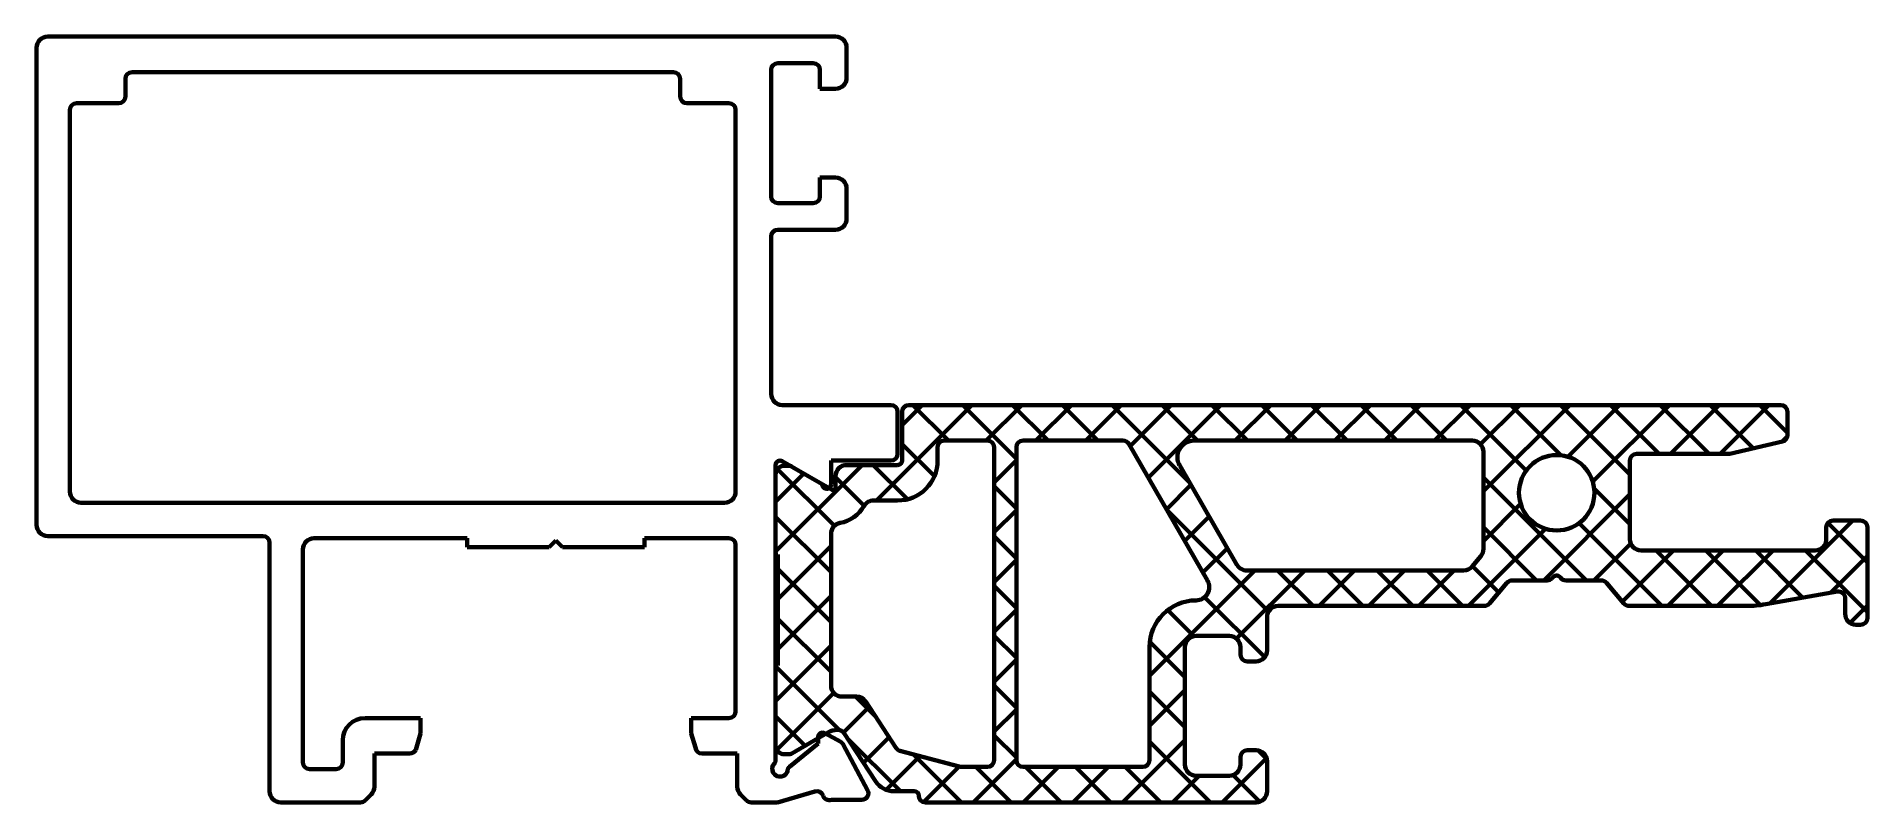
# Model space of a CAD drawing. Header units: millimetres. Extents: x 243.2 to 325.7, y -11 to 23.5.
import ezdxf

# ---------------------------------------------------------------- set-up
doc = ezdxf.new("R2010")
doc.units = ezdxf.units.MM

msp = doc.modelspace()

# ---------------------------------------------------------------- hatches: boundary and pattern name
at = {"lineweight": 100}
h = msp.add_hatch(dxfattribs=at)
h.set_pattern_fill('ANSI37', color=8, scale=0.5, style=0)
edge = h.paths.add_edge_path(flags=16)
edge.add_arc((307.49, -0.009), 0.5, 270, 320, ccw=False)
edge.add_line((307.49, -0.509), (297.711, -0.509))
edge.add_arc((297.711, -0.009), 0.5, 210, 270, ccw=False)
edge.add_line((297.277, -0.259), (294.694, 4.216))
edge.add_arc((295.343, 4.591), 0.75, 90, 210, ccw=False)
edge.add_line((295.343, 5.341), (307.884, 5.341))
edge.add_arc((307.884, 4.841), 0.5, 0, 90, ccw=False)
edge.add_line((308.384, 4.841), (308.384, 0.461))
edge.add_arc((307.884, 0.461), 0.5, -40, 0, ccw=False)
edge.add_line((308.267, 0.14), (307.873, -0.33))
edge = h.paths.add_edge_path(flags=16)
edge.add_arc((281.984, 4.441), 1.8, 270, 360)
edge.add_line((283.784, 4.441), (283.784, 5.041))
edge.add_arc((284.084, 5.041), 0.3, 90, 180, ccw=False)
edge.add_line((284.084, 5.341), (286.034, 5.341))
edge.add_arc((286.034, 5.041), 0.3, 0, 90, ccw=False)
edge.add_line((286.334, 5.041), (286.334, -9.059))
edge.add_arc((286.034, -9.059), 0.3, -90, 0, ccw=False)
edge.add_line((286.034, -9.359), (284.834, -9.359))
edge.add_arc((284.834, -9.059), 0.3, 255, 270, ccw=False)
edge.add_line((284.757, -9.348), (282.091, -8.634))
edge.add_arc((282.169, -8.344), 0.3, 213.24, 255, ccw=False)
edge.add_line((281.918, -8.509), (280.548, -6.419))
edge.add_arc((280.13, -6.693), 0.5, 33.24, 90)
edge.add_line((280.13, -6.193), (279.484, -6.193))
edge.add_arc((279.484, -5.693), 0.5, 180, 270, ccw=False)
edge.add_line((278.984, -5.693), (278.984, 1.14))
edge.add_arc((279.484, 1.14), 0.5, 100.98058, 180, ccw=False)
edge.add_arc((279.084, 3.202), 1.6, 280.98058, 329.67431)
edge.add_arc((280.897, 2.141), 0.5, 90, 149.67431, ccw=False)
edge.add_line((280.897, 2.641), (281.984, 2.641))
edge = h.paths.add_edge_path(flags=16)
edge.add_arc((295.43, -1.259), 0.6, -89.90854, 30, ccw=False)
edge.add_arc((295.434, -3.959), 2.1, 90.09146, 180)
edge.add_line((293.334, -3.959), (293.334, -9.059))
edge.add_arc((293.034, -9.059), 0.3, -90, 0, ccw=False)
edge.add_line((293.034, -9.359), (287.634, -9.359))
edge.add_arc((287.634, -9.059), 0.3, 180, 270, ccw=False)
edge.add_line((287.334, -9.059), (287.334, 5.041))
edge.add_arc((287.634, 5.041), 0.3, 90, 180, ccw=False)
edge.add_line((287.634, 5.341), (292.139, 5.341))
edge.add_arc((292.139, 5.041), 0.3, 30, 90, ccw=False)
edge.add_line((292.399, 5.191), (295.95, -0.959))
edge = h.paths.add_edge_path(flags=16)
edge.add_arc((311.684, 2.991), 1.7, 0, 360)
edge = h.paths.add_edge_path()
edge.add_line((281.823, -10.459), (282.734, -10.459))
edge.add_arc((282.734, -10.659), 0.2, 0, 90, ccw=False)
edge.add_arc((283.234, -10.659), 0.3, 180, 270)
edge.add_line((283.234, -10.959), (298.134, -10.959))
edge.add_arc((298.134, -10.459), 0.5, 270, 360)
edge.add_line((298.634, -10.459), (298.634, -9.109))
edge.add_arc((298.134, -9.109), 0.5, 360, 450)
edge.add_line((298.134, -8.609), (297.734, -8.609))
edge.add_arc((297.734, -8.909), 0.3, 90, 180)
edge.add_line((297.434, -8.909), (297.434, -9.259))
edge.add_arc((296.934, -9.259), 0.5, -90, 0, ccw=False)
edge.add_line((296.934, -9.759), (295.434, -9.759))
edge.add_arc((295.434, -9.259), 0.5, 180, 270, ccw=False)
edge.add_line((294.934, -9.259), (294.934, -3.959))
edge.add_arc((295.434, -3.959), 0.5, 90, 180, ccw=False)
edge.add_line((295.434, -3.459), (296.934, -3.459))
edge.add_arc((296.934, -3.959), 0.5, 0, 90, ccw=False)
edge.add_line((297.434, -3.959), (297.434, -4.309))
edge.add_arc((297.734, -4.309), 0.3, 180, 270)
edge.add_line((297.734, -4.609), (298.134, -4.609))
edge.add_arc((298.134, -4.109), 0.5, 270, 359.51293)
edge.add_line((298.634, -4.113), (298.634, -2.609))
edge.add_arc((299.134, -2.609), 0.5, 90, 180, ccw=False)
edge.add_line((299.134, -2.109), (308.429, -2.109))
edge.add_arc((308.429, -1.809), 0.3, 270, 320)
edge.add_line((308.659, -2.001), (309.444, -1.066))
edge.add_arc((309.674, -1.259), 0.3, 90, 140, ccw=False)
edge.add_line((309.674, -0.959), (311.26, -0.959))
edge.add_arc((311.26, -0.659), 0.3, 270, 315)
edge.add_line((311.472, -0.871), (311.543, -0.8))
edge.add_arc((311.684, -0.941), 0.2, 33.69007, 135, ccw=False)
edge.add_arc((312.097, -0.659), 0.3, 214.90599, 272.25926)
edge.add_line((312.109, -0.959), (313.694, -0.959))
edge.add_arc((313.694, -1.259), 0.3, 40, 90, ccw=False)
edge.add_line((313.924, -1.066), (314.709, -2.001))
edge.add_arc((314.939, -1.809), 0.3, 220, 270)
edge.add_line((314.939, -2.109), (320.234, -2.109))
edge.add_arc((320.234, 2.891), 5, 270, 280)
edge.add_line((321.102, -2.033), (324.332, -1.463))
edge.add_arc((324.384, -1.759), 0.3, 0, 100, ccw=False)
edge.add_line((324.684, -1.759), (324.684, -2.459))
edge.add_arc((325.175, -2.468), 0.491, 178.93669, 268.93669)
edge.add_line((325.166, -2.959), (325.384, -2.959))
edge.add_arc((325.384, -2.659), 0.3, 270, 360)
edge.add_line((325.684, -2.659), (325.684, 1.441))
edge.add_arc((325.384, 1.441), 0.3, 0, 90)
edge.add_line((325.384, 1.741), (324.134, 1.741))
edge.add_arc((324.134, 1.441), 0.3, 90, 180)
edge.add_line((323.834, 1.441), (323.834, 0.891))
edge.add_arc((323.334, 0.891), 0.5, -90, 0, ccw=False)
edge.add_line((323.334, 0.391), (315.484, 0.391))
edge.add_arc((315.484, 0.891), 0.5, 180, 270, ccw=False)
edge.add_line((314.984, 0.891), (314.984, 4.441))
edge.add_arc((315.284, 4.441), 0.3, 90, 180, ccw=False)
edge.add_line((315.284, 4.741), (319.421, 4.741))
edge.add_arc((319.421, 5.041), 0.3, 270, 283.03354)
edge.add_line((319.489, 4.749), (321.852, 5.296))
edge.add_arc((321.784, 5.588), 0.3, 283.03354, 360)
edge.add_line((322.084, 5.588), (322.084, 6.641))
edge.add_arc((321.784, 6.641), 0.3, 360, 450)
edge.add_line((321.784, 6.941), (282.484, 6.941))
edge.add_arc((282.484, 6.641), 0.3, 90, 180)
edge.add_line((282.184, 6.641), (282.184, 4.441))
edge.add_arc((281.984, 4.441), 0.2, 270, 360, ccw=False)
edge.add_line((281.984, 4.241), (279.684, 4.241))
edge.add_arc((279.684, 3.741), 0.5, 90, 180)
edge.add_line((279.184, 3.741), (279.184, 3.202))
edge.add_arc((279.084, 3.202), 0.1, -120.03971, 0, ccw=False)
edge.add_line((279.034, 3.115), (277.216, 4.166))
edge.add_arc((277.066, 3.907), 0.3, 59.96029, 90)
edge.add_line((277.066, 4.207), (276.884, 4.207))
edge.add_arc((276.884, 3.807), 0.4, 90, 180)
edge.add_line((276.484, 3.807), (276.484, 0.207))
edge.add_line((276.484, 0.207), (276.584, 0.207))
edge.add_line((276.584, 0.207), (276.584, -4.793))
edge.add_line((276.584, -4.793), (276.484, -4.793))
edge.add_line((276.484, -4.793), (276.484, -8.393))
edge.add_arc((276.884, -8.393), 0.4, 180.00003, 270)
edge.add_line((276.884, -8.793), (277.066, -8.793))
edge.add_arc((277.066, -8.493), 0.3, 270, 300.03971)
edge.add_line((277.216, -8.753), (278.863, -7.801))
edge.add_arc((279.264, -8.493), 0.8, 90, 120.03971, ccw=False)
edge.add_line((279.264, -7.693), (279.308, -7.693))
edge.add_arc((279.308, -7.993), 0.3, 33.24, 90, ccw=False)
edge.add_line((279.559, -7.829), (280.986, -10.007))
edge.add_arc((281.823, -9.459), 1, 213.24, 270)

# ---------------------------------------------------------------- linework, layer by layer
for p, q in [((279.184, 23.541), (243.684, 23.541)), ((243.184, 23.041), (243.184, 1.541)), ((276.584, 22.341), (278.184, 22.341)), ((279.684, 21.691), (279.684, 23.041)), ((247.184, 21.641), (247.184, 20.841)), ((271.884, 21.941), (247.484, 21.941)), ((272.184, 20.841), (272.184, 21.641)), ((276.284, 16.341), (276.284, 22.041)), ((278.484, 22.041), (278.484, 21.191)), ((278.484, 21.191), (278.885, 21.191)), ((278.885, 21.191), (279.184, 21.191)), ((244.684, 20.241), (244.684, 3.041)), ((246.884, 20.541), (244.984, 20.541)), ((274.384, 20.541), (272.484, 20.541)), ((274.684, 3.041), (274.684, 20.241)), ((278.885, 17.191), (278.484, 17.191)), ((278.484, 17.191), (278.484, 16.341)), ((279.184, 17.191), (278.885, 17.191)), ((279.684, 15.341), (279.684, 16.691)), ((278.184, 16.041), (276.584, 16.041)), ((276.284, 7.441), (276.284, 14.541)), ((276.584, 14.841), (279.184, 14.841)), ((281.684, 6.941), (276.784, 6.941)), ((281.984, 4.741), (281.984, 6.641)), ((276.484, -9.076), (276.484, 4.241)), ((276.788, 4.412), (278.584, 3.375)), ((278.984, 3.369), (278.984, 4.441)), ((278.984, 4.441), (281.684, 4.441)), ((245.184, 2.541), (274.184, 2.541)), ((243.684, 1.041), (253.384, 1.041)), ((255.684, 0.941), (262.584, 0.941)), ((262.584, 0.941), (262.584, 0.541)), ((266.284, 0.541), (266.584, 0.841)), ((266.584, 0.841), (266.884, 0.541)), ((270.584, 0.541), (270.584, 0.941)), ((270.584, 0.941), (274.384, 0.941)), ((253.684, 0.741), (253.684, -10.459)), ((255.184, -9.159), (255.184, 0.441)), ((262.584, 0.541), (266.284, 0.541)), ((266.884, 0.541), (270.584, 0.541)), ((274.684, 0.641), (274.684, -6.859)), ((260.484, -7.159), (257.984, -7.159)), ((260.484, -7.859), (260.484, -7.159)), ((274.384, -7.159), (272.684, -7.159)), ((272.684, -7.159), (272.684, -7.859)), ((256.984, -8.159), (256.984, -9.159)), ((260.267, -8.593), (260.484, -7.859)), ((272.684, -7.859), (272.872, -8.492)), ((278.403, -8.017), (278.408, -8.306)), ((279.418, -8.237), (278.7, -7.839)), ((258.409, -10.252), (258.409, -8.759)), ((258.409, -8.759), (259.999, -8.759)), ((273.17, -8.759), (274.759, -8.759)), ((274.759, -8.759), (274.759, -10.252)), ((278.408, -8.306), (277.105, -9.359)), ((280.631, -10.403), (279.537, -8.358)), ((256.684, -9.459), (255.484, -9.459)), ((257.997, -10.871), (258.263, -10.605)), ((274.906, -10.605), (275.171, -10.871)), ((276.569, -10.959), (278.258, -10.469)), ((254.184, -10.959), (257.785, -10.959)), ((275.384, -10.959), (276.569, -10.959)), ((279.002, -10.844), (280.367, -10.844))]:
    msp.add_line(p, q, dxfattribs=at)
at = {"color": 8, "lineweight": 100}
for p, q in [((282.184, 4.441), (282.184, 6.641)), ((282.484, 6.941), (321.784, 6.941)), ((322.084, 6.641), (322.084, 5.588)), ((283.784, 5.041), (283.784, 4.441)), ((286.034, 5.341), (284.084, 5.341)), ((286.334, -9.059), (286.334, 5.041)), ((287.334, 5.041), (287.334, -9.059)), ((292.139, 5.341), (287.634, 5.341)), ((295.95, -0.959), (292.399, 5.191)), ((307.884, 5.341), (295.343, 5.341)), ((321.852, 5.296), (319.489, 4.749)), ((276.884, 4.207), (277.066, 4.207)), ((277.216, 4.166), (279.034, 3.115)), ((279.684, 4.241), (281.984, 4.241)), ((294.694, 4.216), (297.277, -0.259)), ((308.384, 0.461), (308.384, 4.841)), ((314.984, 4.441), (314.984, 0.891)), ((319.421, 4.741), (315.284, 4.741)), ((276.484, 0.207), (276.484, 3.807)), ((279.184, 3.202), (279.184, 3.741)), ((281.984, 2.641), (280.897, 2.641)), ((324.134, 1.741), (325.384, 1.741)), ((278.984, 1.14), (278.984, -5.693)), ((323.834, 0.891), (323.834, 1.441)), ((325.684, 1.441), (325.684, -2.659)), ((276.584, 0.207), (276.484, 0.207)), ((276.584, -4.793), (276.584, 0.207)), ((307.873, -0.33), (308.267, 0.14)), ((315.484, 0.391), (323.334, 0.391)), ((297.711, -0.509), (307.49, -0.509)), ((311.543, -0.8), (311.472, -0.871)), ((309.444, -1.066), (308.659, -2.001)), ((311.26, -0.959), (309.674, -0.959)), ((313.694, -0.959), (312.109, -0.959)), ((314.709, -2.001), (313.924, -1.066)), ((324.332, -1.463), (321.102, -2.033)), ((308.429, -2.109), (299.134, -2.109)), ((320.234, -2.109), (314.939, -2.109)), ((324.684, -2.459), (324.684, -1.759)), ((298.634, -2.609), (298.634, -4.113)), ((325.384, -2.959), (325.166, -2.959)), ((293.334, -9.059), (293.334, -3.959)), ((294.934, -3.959), (294.934, -9.259)), ((296.934, -3.459), (295.434, -3.459)), ((297.434, -4.309), (297.434, -3.959)), ((276.484, -8.393), (276.484, -4.793)), ((276.484, -4.793), (276.584, -4.793)), ((298.134, -4.609), (297.734, -4.609)), ((279.484, -6.193), (280.13, -6.193)), ((280.548, -6.419), (281.918, -8.509)), ((278.863, -7.801), (277.216, -8.753)), ((279.308, -7.693), (279.264, -7.693)), ((280.986, -10.007), (279.559, -7.829)), ((277.066, -8.793), (276.884, -8.793)), ((282.091, -8.634), (284.757, -9.348)), ((297.434, -9.259), (297.434, -8.909)), ((297.734, -8.609), (298.134, -8.609)), ((284.834, -9.359), (286.034, -9.359)), ((287.634, -9.359), (293.034, -9.359)), ((295.434, -9.759), (296.934, -9.759)), ((298.634, -9.109), (298.634, -10.459)), ((282.734, -10.459), (281.823, -10.459)), ((298.134, -10.959), (283.234, -10.959))]:
    msp.add_line(p, q, dxfattribs=at)
msp.add_circle((311.684, 2.991), 1.7, dxfattribs=at)
at = {"lineweight": 100}
for centre, radius, start, end in [((243.684, 23.041), 0.5, 90, 180), ((279.184, 23.041), 0.5, 0, 90), ((276.584, 22.041), 0.3, 90, 180), ((278.184, 22.041), 0.3, 360, 90), ((247.484, 21.641), 0.3, 90, 180), ((271.884, 21.641), 0.3, 360, 90), ((279.184, 21.691), 0.5, 270, 360), ((246.884, 20.841), 0.3, 270, 0), ((272.484, 20.841), 0.3, 180, 270), ((244.984, 20.241), 0.3, 90, 180), ((274.384, 20.241), 0.3, 0, 90), ((279.184, 16.691), 0.5, 0, 90), ((276.584, 16.341), 0.3, 180, 270), ((278.184, 16.341), 0.3, 270, 0), ((279.184, 15.341), 0.5, 270, 360), ((276.584, 14.541), 0.3, 90, 180), ((276.784, 7.441), 0.5, 180, 270), ((281.684, 6.641), 0.3, 0, 90), ((276.684, 4.241), 0.2, 58.61987, 180), ((281.684, 4.741), 0.3, 270, 0), ((278.784, 3.369), 0.2, 178.22637, 360), ((245.184, 3.041), 0.5, 180, 270), ((274.184, 3.041), 0.5, 270, 0), ((243.684, 1.541), 0.5, 180, 270), ((253.384, 0.741), 0.3, 0, 90), ((255.684, 0.441), 0.5, 90, 180), ((274.384, 0.641), 0.3, 0, 90), ((257.984, -8.159), 1, 90, 180), ((274.384, -6.859), 0.3, 270, 0), ((278.603, -8.014), 0.2, 61, 181), ((279.273, -8.499), 0.3, 28.14303, 61), ((259.999, -8.459), 0.3, 270, 333.43495), ((273.17, -8.459), 0.3, 186.37937, 270), ((255.484, -9.159), 0.3, 180, 270), ((256.684, -9.159), 0.3, 270, 360), ((276.684, -9.453), 0.35, 136.66058, 353.58822), ((276.284, -9.076), 0.2, 316.66058, 0), ((277.231, -9.515), 0.2, 128.94064, 173.58822), ((254.184, -10.459), 0.5, 180, 270), ((257.909, -10.252), 0.5, 315, 360), ((275.259, -10.252), 0.5, 180, 225), ((278.342, -10.757), 0.3, 20.59676, 106.1884), ((278.908, -10.559), 0.3, 197.84187, 288.29223), ((280.367, -10.544), 0.3, 270, 28.14303), ((257.785, -10.659), 0.3, 270, 315), ((275.384, -10.659), 0.3, 225, 269.99997)]:
    msp.add_arc(centre, radius, start, end, dxfattribs=at)
at = {"color": 8, "lineweight": 100}
for centre, radius, start, end in [((282.484, 6.641), 0.3, 90, 180), ((321.784, 6.641), 0.3, 360, 90), ((284.084, 5.041), 0.3, 90, 180), ((286.034, 5.041), 0.3, 0, 90), ((287.634, 5.041), 0.3, 90, 180), ((292.139, 5.041), 0.3, 30, 90), ((295.343, 4.591), 0.75, 90, 210), ((307.884, 4.841), 0.5, 360, 90), ((321.784, 5.588), 0.3, 283.03354, 360), ((276.884, 3.807), 0.4, 90, 180), ((277.066, 3.907), 0.3, 59.96029, 90), ((279.684, 3.741), 0.5, 90, 180), ((281.984, 4.441), 1.8, 270, 360), ((281.984, 4.441), 0.2, 270, 360), ((315.284, 4.441), 0.3, 90, 180), ((319.421, 5.041), 0.3, 270, 283.03354), ((279.084, 3.202), 0.1, 239.96029, 0), ((280.897, 2.141), 0.5, 90, 149.67431), ((279.084, 3.202), 1.6, 280.98058, 329.67431), ((324.134, 1.441), 0.3, 90, 180), ((325.384, 1.441), 0.3, 0, 90), ((279.484, 1.14), 0.5, 100.98058, 180), ((315.484, 0.891), 0.5, 180, 270), ((323.334, 0.891), 0.5, 270, 0), ((307.884, 0.461), 0.5, 320, 0), ((297.711, -0.009), 0.5, 210, 270), ((307.49, -0.009), 0.5, 270, 320), ((311.684, -0.941), 0.2, 33.69007, 135), ((295.43, -1.259), 0.6, 270.09146, 30), ((309.674, -1.259), 0.3, 90, 140), ((311.26, -0.659), 0.3, 270, 315), ((312.097, -0.659), 0.3, 214.90599, 272.25926), ((313.694, -1.259), 0.3, 40, 90), ((324.384, -1.759), 0.3, 0, 100), ((295.434, -3.959), 2.1, 90.09146, 180), ((299.134, -2.609), 0.5, 90, 180), ((308.429, -1.809), 0.3, 270, 320), ((314.939, -1.809), 0.3, 220, 270), ((320.234, 2.891), 5, 270, 280), ((325.175, -2.468), 0.491, 178.93669, 268.93669), ((325.384, -2.659), 0.3, 270, 0), ((295.434, -3.959), 0.5, 90, 180), ((296.934, -3.959), 0.5, 360, 90), ((298.134, -4.109), 0.5, 270, 359.51293), ((297.734, -4.309), 0.3, 180, 270), ((279.484, -5.693), 0.5, 180, 270), ((280.13, -6.693), 0.5, 33.24, 90), ((279.264, -8.493), 0.8, 90, 120.03971), ((279.308, -7.993), 0.3, 33.24, 90), ((276.884, -8.393), 0.4, 180.00003, 270), ((277.066, -8.493), 0.3, 270, 300.03971), ((282.169, -8.344), 0.3, 213.24, 255), ((286.034, -9.059), 0.3, 270, 0), ((287.634, -9.059), 0.3, 180, 270), ((293.034, -9.059), 0.3, 270, 0), ((297.734, -8.909), 0.3, 90, 180), ((298.134, -9.109), 0.5, 360, 90), ((284.834, -9.059), 0.3, 255, 270), ((295.434, -9.259), 0.5, 180, 270), ((296.934, -9.259), 0.5, 270, 0), ((281.823, -9.459), 1, 213.24, 270), ((282.734, -10.659), 0.2, 0, 90), ((283.234, -10.659), 0.3, 180, 270), ((298.134, -10.459), 0.5, 270, 360)]:
    msp.add_arc(centre, radius, start, end, dxfattribs=at)

doc.saveas('drawing.dxf')
